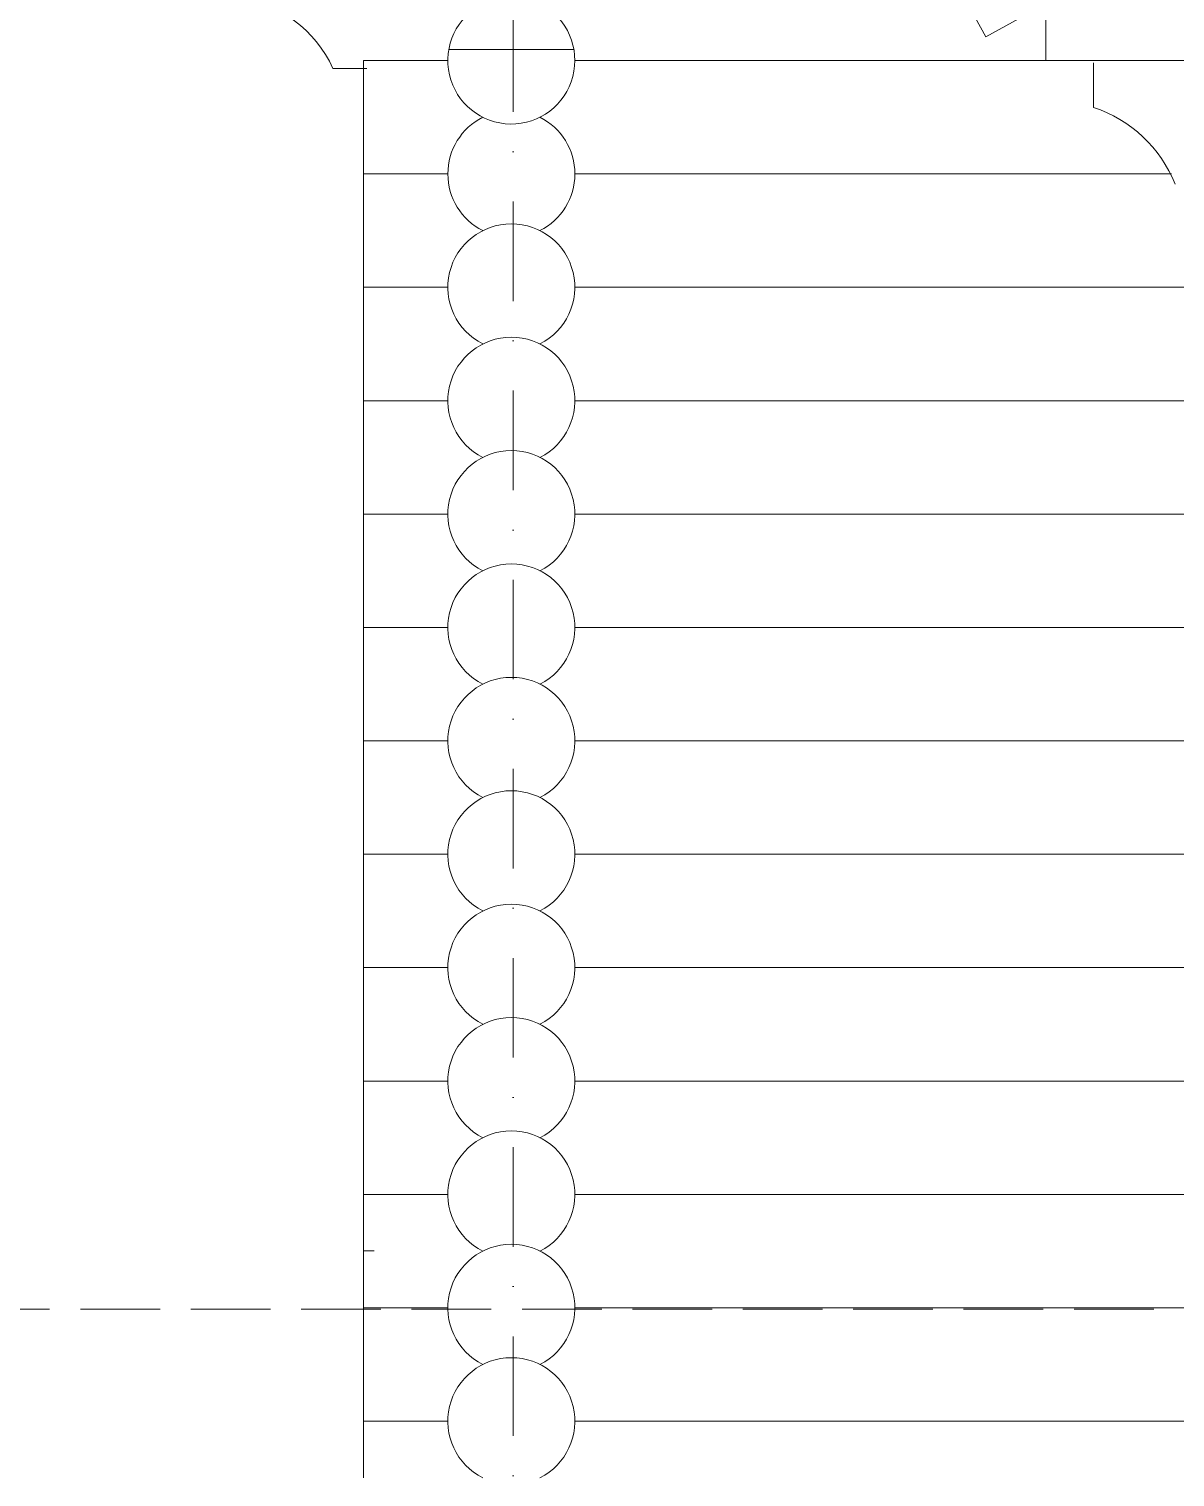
# Model space of a CAD drawing. Header units: millimetres. Extents: x 2399 to 111977, y 1313 to 59551.
# Drawn here: x 35669 to 39730, y 31173 to 36305 of the extents above; entities that cross this region are included whole.
import ezdxf

# ---------------------------------------------------------------- set-up
doc = ezdxf.new("R2010")
doc.units = ezdxf.units.MM
doc.linetypes.add('Невидимая', pattern=[391.222223, 282.222223, -109])
doc.linetypes.add('Штрихпунктирная', pattern=[670.277762, 352.777767, -176.388884, 0, -141.111112])
doc.layers.add('hatch1', color=7, linetype='Continuous', lineweight=20, true_color=0x6a6a6a)
doc.layers.add('main line', color=7, linetype='Continuous', lineweight=13)

msp = doc.modelspace()

# ---------------------------------------------------------------- linework, layer by layer
at = {"layer": 'hatch1', "color": 251, "linetype": 'Continuous', "lineweight": 20, "true_color": 0x6a6a6a}
msp.add_line((38938.7125, 36497.447), (39059.5897, 36277.2969), dxfattribs=at)
at = {"layer": 'main line', "color": 7, "linetype": 'Штрихпунктирная', "lineweight": 13}
msp.add_line((37384.2044, 27966.284), (37384.2044, 36691.9232), dxfattribs=at)
at = {"layer": 'main line', "color": 7, "linetype": 'Continuous', "lineweight": 13}
for p, q in [((39568.8654, 36556.9235), (39059.5897, 36277.2969)), ((39272.6308, 36192.7155), (39272.6308, 36394.2708)), ((36854.7223, 31169.7307), (36854.7223, 36192.7155)), ((36854.7223, 36192.7155), (37153.333, 36192.7155)), ((37156.8561, 36232.4249), (37599.8099, 36232.4249)), ((37603.333, 36192.7155), (39272.6308, 36192.7155)), ((39272.6308, 36192.7155), (40159.2044, 36192.7155)), ((39441.2901, 36026.4875), (39441.2901, 36184.4967)), ((36866.465, 36164.9748), (36746.2173, 36164.9748)), ((36854.7223, 35790.864), (37153.333, 35790.864)), ((37603.333, 35790.864), (39717.3491, 35790.864)), ((36854.7223, 35389.0125), (37153.333, 35389.0125)), ((37603.333, 35389.0125), (40159.2044, 35389.0125)), ((36854.7223, 34987.161), (37153.333, 34987.161)), ((37603.333, 34987.161), (40159.2044, 34987.161)), ((36854.7223, 34585.3095), (37153.333, 34585.3095)), ((37603.333, 34585.3095), (40159.2044, 34585.3095)), ((36854.7223, 34183.458), (37153.333, 34183.458)), ((37603.333, 34183.458), (40159.2044, 34183.458)), ((36854.7223, 33781.6065), (37153.333, 33781.6065)), ((37603.333, 33781.6065), (40159.2044, 33781.6065)), ((36854.7223, 33379.755), (37153.333, 33379.755)), ((37603.333, 33379.755), (40159.2044, 33379.755)), ((36854.7223, 32977.9035), (37153.333, 32977.9035)), ((37603.333, 32977.9035), (40159.2044, 32977.9035)), ((36854.7223, 32576.052), (37153.333, 32576.052)), ((37603.333, 32576.052), (40159.2044, 32576.052)), ((36854.7223, 32174.2005), (37153.333, 32174.2005)), ((37603.333, 32174.2005), (40159.2044, 32174.2005)), ((36854.7223, 31973.9084), (36891.5899, 31973.9084)), ((36854.7223, 31772.3491), (37153.333, 31772.3491)), ((37603.333, 31772.3491), (40159.2044, 31772.3491)), ((36854.7223, 31370.4976), (37153.333, 31370.4976)), ((37603.333, 31370.4976), (40159.2044, 31370.4976))]:
    msp.add_line(p, q, dxfattribs=at)
at = {"layer": 'main line', "color": 7, "linetype": 'Невидимая', "lineweight": 13}
msp.add_line((29982.9302, 31768.0669), (56999.8671, 31768.0669), dxfattribs=at)
at = {"layer": 'main line', "color": 7, "linetype": 'Continuous', "lineweight": 13}
for centre, radius, start, end in [((36352.3465, 35985.9388), 432.6524, 24.4444202, 82.4843691), ((37378.333, 36192.7641), 225, 116.7457516, 61.5672328), ((37378.333, 35790.9085), 225, 116.7457516, 243.2542484), ((37378.333, 35790.9085), 225, 296.7457516, 63.2542484), ((39295.2816, 35581.8625), 467.985, 21.7176267, 71.8205615), ((37378.333, 35389.053), 225, 296.7457516, 243.2542484), ((37378.333, 34987.1974), 225, 296.7457516, 243.2542484), ((37378.333, 34585.3419), 225, 296.7457516, 243.2542484), ((37378.333, 34183.4864), 225, 296.7457516, 243.2542484), ((37378.333, 33781.6308), 225, 296.7457516, 243.2542484), ((37378.333, 33379.7753), 225, 296.7457516, 243.2542484), ((37378.333, 32977.9197), 225, 296.7457516, 243.2542484), ((37378.333, 32576.0642), 225, 296.7457516, 243.2542484), ((37378.333, 32174.2086), 225, 296.7457516, 243.2542484), ((37378.333, 31772.3531), 225, 296.7457516, 243.2542484), ((37378.333, 31370.4976), 225, 296.7457516, 243.2542484)]:
    msp.add_arc(centre, radius, start, end, dxfattribs=at)

doc.saveas('drawing.dxf')
